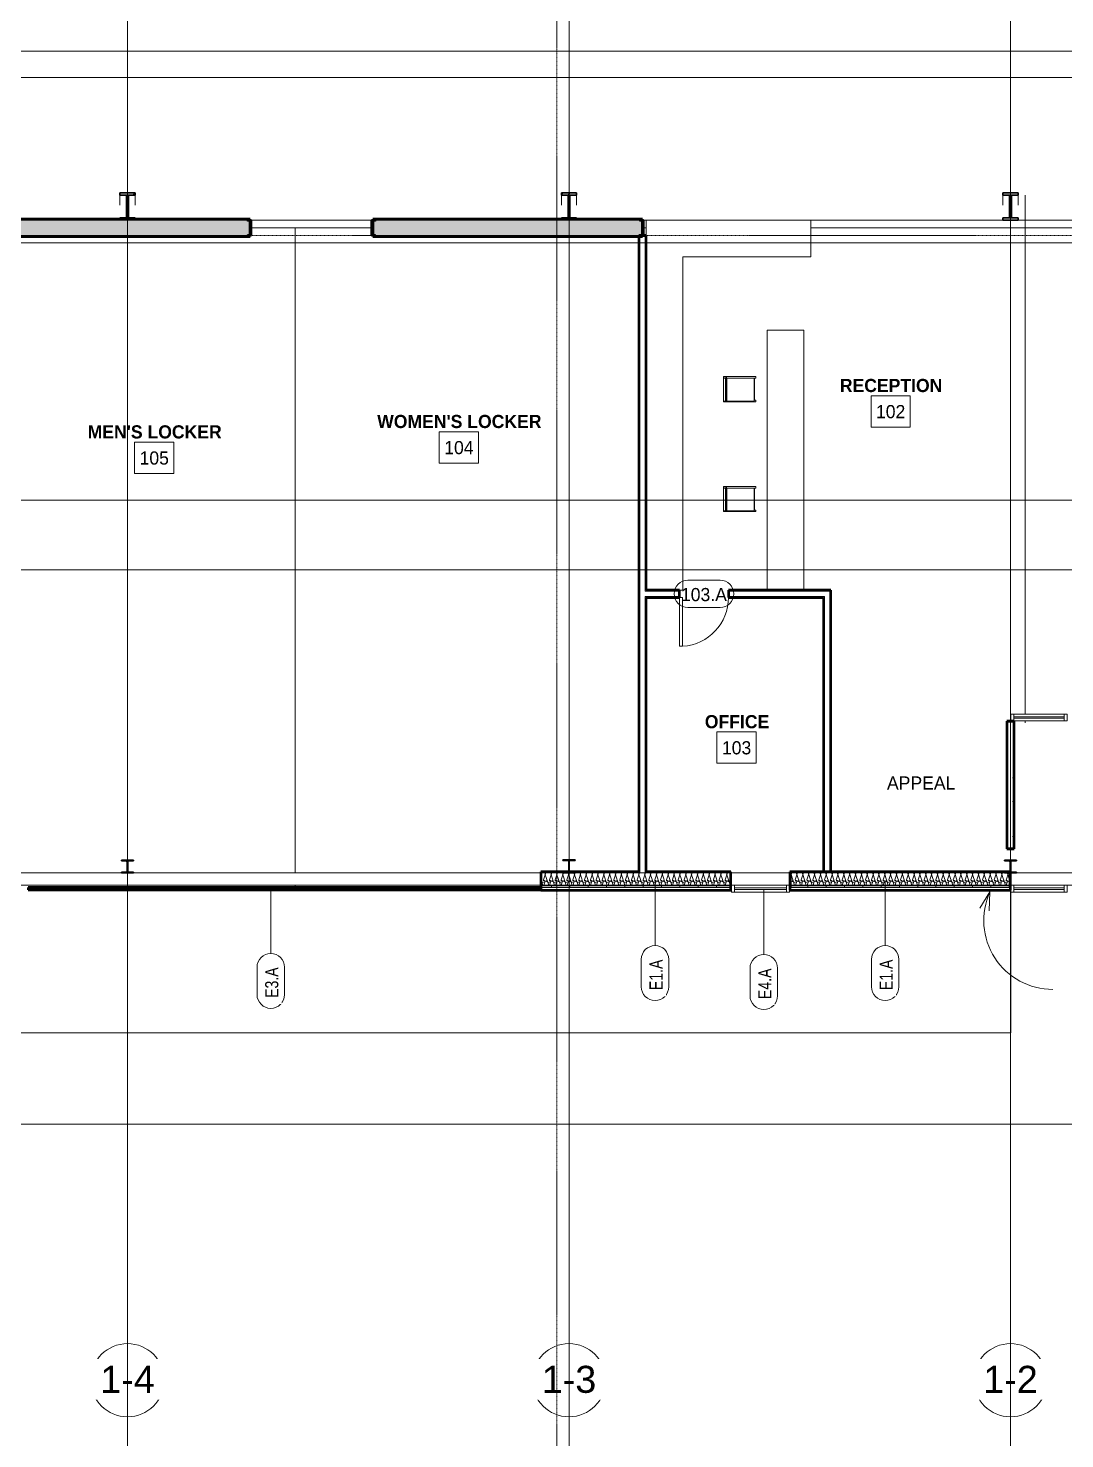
# Model space of a CAD drawing. Header units: inches. Extents: x 15537 to 31673, y -30778 to -16067.
# Drawn here: x 25337 to 26016, y -23158 to -22234 of the extents above; entities that cross this region are included whole.
import ezdxf

# ---------------------------------------------------------------- set-up
doc = ezdxf.new("R2010")
doc.units = ezdxf.units.IN
doc.header["$MEASUREMENT"] = 0
doc.linetypes.add('Grid Line 1_2_', pattern=[0.875, 0.5, -0.125, 0.125, -0.125])
for name, color, linetype, lineweight in [('A-AREA', 32, 'Continuous', 9), ('A-AREA-IDEN', 2, 'Continuous', 9), ('A-DOOR', 31, 'Continuous', 13), ('A-DOOR-IDEN', 31, 'Continuous', 9), ('A-FLOR', 192, 'Continuous', 13), ('A-GLAZ-CURT', 52, 'Continuous', 9), ('A-GLAZ-CWMG', 51, 'Continuous', 9), ('A-WALL', 113, 'Continuous', 13), ('A-WALL-IDEN', 211, 'Continuous', 9), ('A-WALL-PATT', 111, 'Continuous', 50), ('Conc', 7, 'Continuous', 9), ('G-ANNO-SYMB', 111, 'Continuous', 9), ('G-ANNO-TEXT', 231, 'Continuous', 9), ('I-FURN', 30, 'Continuous', 9), ('I-WALL', 2, 'Continuous', 13), ('Q-CASE', 31, 'Continuous', 9), ('S-BEAM', 12, 'Continuous', 9), ('S-COLS', 52, 'Continuous', 9), ('S-GRID', 1, 'Continuous', 9), ('S-GRID-IDEN', 1, 'Continuous', 9)]:
    doc.layers.add(name, color=color, linetype=linetype, lineweight=lineweight)
doc.styles.add('Arial', font='arial.ttf', dxfattribs={"height": 17.703593})
doc.styles.add('Century Gothic', font='GOTHIC.TTF', dxfattribs={"height": 8.622671})
doc.styles.add('Century Gothic_1', font='GOTHIC.TTF', dxfattribs={"width": 0.8, "height": 8.622671})
doc.styles.add('Century Gothic_B', font='GOTHICB.TTF', dxfattribs={"height": 8.616719})
pattern_1 = [(0, (0, 0), (30.72, 7.68), [1.267, -21.773, 1.267, -21.773, -122.88]), (0, (0, 0), (30.72, 7.68), [-46.08, 1.267, -44.813, 1.267, -21.773, -53.76]), (0, (0, 0), (30.72, 7.68), [-115.2, 1.267, -14.093, 1.267, -37.133]), (120, (11.52, 3.84), (-22.0110751, 22.7643004), [1.267, -21.773, 1.267, -21.773, -122.88]), (120, (11.52, 3.84), (-22.0110751, 22.7643004), [-46.08, 1.267, -44.813, 1.267, -21.773, -53.76]), (120, (11.52, 3.84), (-22.0110751, 22.7643004), [-115.2, 1.267, -14.093, 1.267, -37.133]), (240, (15.36, 19.2), (-8.7089249, -30.4443004), [1.267, -21.773, 1.267, -21.773, -122.88]), (240, (15.36, 19.2), (-8.7089249, -30.4443004), [-46.08, 1.267, -44.813, 1.267, -21.773, -53.76]), (240, (15.36, 19.2), (-8.7089249, -30.4443004), [-115.2, 1.267, -14.093, 1.267, -37.133])]
pattern_2 = [(161.57, (0.48, 0.48), (-3.839953776, -1.544e-05), [0, -27.322, 3.034, 0]), (18.43, (-0.48, 0.48), (-3.839953776, 1.544e-05), [0, -27.322, 3.034, 0]), (108.43, (0.48, 0.48), (1.919622, -9.60052459), [9.106, -21.25]), (71.57, (-0.48, 0.48), (1.919622, 9.60052459), [9.106, -21.25])]
pattern_3 = [(0, (0, 0), (0, 12), []), (90, (0, 0), (-12, 7e-16), [])]
pattern_4 = [(225, (25691.39, -22360.053), (9.503515, -9.503515), []), (225, (25691.39, -22374.453), (9.503515, -9.503515), [])]
pattern_5 = [(225, (25401.89, -22360.053), (9.503515, -9.503515), []), (225, (25401.89, -22374.453), (9.503515, -9.503515), [])]
pattern_6 = [(225, (25980.89, -22360.053), (9.503515, -9.503515), []), (225, (25980.89, -22374.453), (9.503515, -9.503515), [])]
pattern_7 = [(45, (0, 0), (-9.503515, 9.503515), []), (45, (0, 14.4), (-9.503515, 9.503515), [])]

# ---------------------------------------------------------------- blocks, each defined once
blk = doc.blocks.new('W-Wide Flange-Column - B2_E-V7-First Floor Plan - Enlarged')
at = {"layer": 'S-COLS'}
h = blk.add_hatch(dxfattribs=at)
h.set_pattern_fill('FP_8', color=256, style=0, pattern_type=2)
h.set_pattern_definition([(225, (25401.89, -22783.178), (9.503515, -9.503515), []), (225, (25401.89, -22797.578), (9.503515, -9.503515), [])])
h.paths.add_polyline_path([(-4, 4.13), (-4, 3.69), (-0.84, 3.69), (-0.35, 3.49), (-0.14, 3), (-0.14, -3), (-0.35, -3.49), (-0.84, -3.69), (-4, -3.69), (-4, -4.12), (4, -4.12), (4, -3.69), (0.84, -3.69), (0.35, -3.49), (0.14, -3), (0.14, 3), (0.35, 3.49), (0.84, 3.69), (4, 3.69), (4, 4.13)], flags=0)
at = {"layer": 'S-COLS', "lineweight": 30}
for p, q in [((4, 4.13), (-4, 4.13)), ((-4, 4.13), (-4, 3.69)), ((-4, 3.69), (-0.84, 3.69)), ((-0.14, 3), (-0.14, -3)), ((0.14, -3), (0.14, 3)), ((0.84, 3.69), (4, 3.69)), ((4, 3.69), (4, 4.13)), ((-0.84, -3.69), (-4, -3.69)), ((-4, -3.69), (-4, -4.12)), ((-4, -4.12), (4, -4.12)), ((4, -3.69), (0.84, -3.69)), ((4, -4.12), (4, -3.69))]:
    blk.add_line(p, q, dxfattribs=at)
for centre, start, end in [((-0.84, 3), 0, 90), ((0.84, 3), 90, 180), ((-0.84, -3), 270, 0), ((0.84, -3), 180, 270)]:
    blk.add_arc(centre, 0.691, start, end, dxfattribs=at)
blk = doc.blocks.new('W-Wide Flange-Column - B2_F-1401326-First Floor Plan - Enlarged')
at = {"layer": 'S-COLS'}
h = blk.add_hatch(dxfattribs=at)
h.set_pattern_fill('FP_9', color=256, style=0, pattern_type=2)
h.set_pattern_definition([(225, (25691.39, -22783.053), (9.503515, -9.503515), []), (225, (25691.39, -22797.453), (9.503515, -9.503515), [])])
h.paths.add_polyline_path([(4, 4.25), (-4, 4.25), (-4, 3.82), (-0.84, 3.82), (-0.35, 3.61), (-0.14, 3.12), (-0.14, -3.12), (-0.35, -3.61), (-0.84, -3.82), (-4, -3.82), (-4, -4.25), (4, -4.25), (4, -3.82), (0.84, -3.82), (0.35, -3.61), (0.14, -3.12), (0.14, 3.12), (0.35, 3.61), (0.84, 3.82), (4, 3.82)], flags=0)
at = {"layer": 'S-COLS', "lineweight": 30}
for p, q in [((4, 4.25), (-4, 4.25)), ((-4, 4.25), (-4, 3.82)), ((-4, 3.82), (-0.84, 3.82)), ((-0.14, 3.12), (-0.14, -3.12)), ((0.14, -3.12), (0.14, 3.12)), ((0.84, 3.82), (4, 3.82)), ((4, 3.82), (4, 4.25)), ((-0.84, -3.82), (-4, -3.82)), ((-4, -3.82), (-4, -4.25)), ((-4, -4.25), (4, -4.25)), ((4, -3.82), (0.84, -3.82)), ((4, -4.25), (4, -3.82))]:
    blk.add_line(p, q, dxfattribs=at)
for centre, start, end in [((-0.84, 3.12), 0, 90), ((0.84, 3.12), 90, 180), ((-0.84, -3.12), 270, 0), ((0.84, -3.12), 180, 270)]:
    blk.add_arc(centre, 0.691, start, end, dxfattribs=at)
blk = doc.blocks.new('W-Wide Flange-Column - B2_E-V8-First Floor Plan - Enlarged')
at = {"layer": 'S-COLS'}
h = blk.add_hatch(dxfattribs=at)
h.set_pattern_fill('FP_10', color=256, style=0, pattern_type=2)
h.set_pattern_definition([(225, (25980.89, -22783.178), (9.503515, -9.503515), []), (225, (25980.89, -22797.578), (9.503515, -9.503515), [])])
h.paths.add_polyline_path([(-4, 4.12), (-4, 3.69), (-0.84, 3.69), (-0.35, 3.49), (-0.14, 3), (-0.14, -3), (-0.35, -3.49), (-0.84, -3.69), (-4, -3.69), (-4, -4.13), (4, -4.13), (4, -3.69), (0.84, -3.69), (0.35, -3.49), (0.14, -3), (0.14, 3), (0.35, 3.49), (0.84, 3.69), (4, 3.69), (4, 4.12)], flags=0)
at = {"layer": 'S-COLS', "lineweight": 30}
for p, q in [((4, 4.12), (-4, 4.12)), ((-4, 4.12), (-4, 3.69)), ((-4, 3.69), (-0.84, 3.69)), ((-0.14, 3), (-0.14, -3)), ((0.14, -3), (0.14, 3)), ((0.84, 3.69), (4, 3.69)), ((4, 3.69), (4, 4.12)), ((-0.84, -3.69), (-4, -3.69)), ((-4, -3.69), (-4, -4.13)), ((-4, -4.13), (4, -4.13)), ((4, -3.69), (0.84, -3.69)), ((4, -4.13), (4, -3.69))]:
    blk.add_line(p, q, dxfattribs=at)
for centre, start, end in [((-0.84, 3), 0, 90), ((0.84, 3), 90, 180), ((-0.84, -3), 270, 0), ((0.84, -3), 180, 270)]:
    blk.add_arc(centre, 0.691, start, end, dxfattribs=at)
blk = doc.blocks.new('Casework 1 - Casework 1-456223-First Floor Plan - Enlarged')
at = {"layer": 'Q-CASE'}
for p, q in [((25850.02, -22359.55), (25742.02, -22359.55)), ((25742.02, -22359.55), (25742.02, -22369.55)), ((25850.02, -22383.55), (25850.02, -22359.55)), ((25766.02, -22602.04), (25766.02, -22383.55)), ((25766.02, -22383.55), (25850.02, -22383.55)), ((25845.39, -22431.55), (25821.39, -22431.55)), ((25821.39, -22431.55), (25821.39, -22602.04)), ((25845.39, -22602.04), (25845.39, -22431.55)), ((25763.89, -22602.04), (25766.02, -22602.04))]:
    blk.add_line(p, q, dxfattribs=at)
blk = doc.blocks.new('Bar_Stool_6722_1_ - Bar_Stool_6722_1_-477960-First Floor Plan - Enlarged')
at = {"layer": 'I-FURN'}
for p, q in [((0, 19.21), (0, 21.13)), ((1, 21.13), (0, 21.13)), ((0, 17.72), (0, 19.21)), ((1, 21.13), (1, 20.14)), ((1, 20.14), (15.5, 20.14)), ((1, 20.14), (1, 20.06)), ((16, 20), (1, 20)), ((1, 19.89), (1, 19.99)), ((1, 17.63), (1, 19.89)), ((15.5, 20.14), (15.5, 21.13)), ((16.5, 21.13), (15.5, 21.13)), ((15.5, 20.06), (15.5, 20.14)), ((15.5, 19.98), (15.5, 20.06)), ((16, 19.99), (16, 19.89)), ((16, 19.89), (16, 17.63)), ((16.5, 21.13), (16.5, 19.21)), ((16.5, 19.21), (16.5, 17.72)), ((0, 1.78), (0, 17.72)), ((1, 2.03), (1, 17.63)), ((16, 17.63), (16, 2.03)), ((16.5, 17.72), (16.5, 1.78)), ((1, 1.78), (0, 1.78)), ((0, 1.78), (0, 0.98)), ((1, 0.98), (0, 0.98)), ((0, 0.98), (0, 0)), ((0, 0), (1, 0)), ((1, 1.91), (1, 2.03)), ((16, 2.03), (1, 2.03)), ((1, 1.24), (1, 1.91)), ((16, 1.91), (1, 1.91)), ((1, 0), (1, 1.24)), ((1, 1.24), (16, 1.24)), ((16, 2.03), (16, 1.91)), ((16, 1.91), (16, 1.24)), ((16.5, 1.78), (16, 1.78)), ((16, 1.24), (16, 0)), ((16.5, 0.98), (16, 0.98)), ((16, 0), (16.5, 0)), ((16.5, 0.98), (16.5, 1.78)), ((16.5, 0), (16.5, 0.98)), ((1, 0), (16, 0))]:
    blk.add_line(p, q, dxfattribs=at)
blk = doc.blocks.new('Single-Flush - 32_ x 84_-489871-First Floor Plan - Enlarged')
at = {"layer": 'A-DOOR', "lineweight": 20}
for p, q in [((14, 2.37), (14, 34.38)), ((16, 34.38), (14, 34.38)), ((16, 2.37), (16, 34.38)), ((16, 2.37), (14, 2.37))]:
    blk.add_line(p, q, dxfattribs=at)
at = {"layer": 'A-DOOR', "lineweight": 9}
blk.add_arc((16, 2.37), 32.07, 93.57587, 180, dxfattribs=at)
blk = doc.blocks.new('System Panel - Exterior Glazing-1142345-First Floor Plan - Enlarged')
at = {"layer": 'A-GLAZ-CURT', "lineweight": 13}
for p, q in [((16.53125, 1.25), (-16.53125, 1.25)), ((-16.53125, 1.25), (-16.53125, 0.25)), ((-16.53125, 0.25), (16.53125, 0.25)), ((16.53125, 0.25), (16.53125, 1.25))]:
    blk.add_line(p, q, dxfattribs=at)
at = {"layer": 'A-GLAZ-CURT'}
for p, q in [((-16.53125, 0.25), (-16.53125, 1.25)), ((16.53125, 1.25), (-16.53125, 1.25)), ((-16.53125, 0.25), (16.53125, 0.25)), ((16.53125, 1.25), (16.53125, 0.25))]:
    blk.add_line(p, q, dxfattribs=at)
blk = doc.blocks.new('Rectangular Mullion - Exterior 2_ x 4_5_-1305154-First Floor Plan - Enlarged')
at = {"layer": 'A-GLAZ-CWMG'}
for p, q in [((26016.08, -22795.43), (25983.02, -22795.43)), ((26016.08, -22799.93), (25983.02, -22799.93))]:
    blk.add_line(p, q, dxfattribs=at)
blk = doc.blocks.new('Rectangular Mullion - Exterior 2_ x 4_5_-1142353-First Floor Plan - Enlarged')
at = {"layer": 'A-GLAZ-CWMG', "lineweight": 20}
for p, q in [((0, 1.5), (-2, 1.5)), ((-2, 1.5), (-2, -3)), ((0, -3), (0, 1.5)), ((-2, -3), (0, -3))]:
    blk.add_line(p, q, dxfattribs=at)
blk = doc.blocks.new('Rectangular Mullion - Exterior 2_ x 4_5_-1142343-First Floor Plan - Enlarged')
at = {"layer": 'A-GLAZ-CWMG', "lineweight": 20}
for p, q in [((-1, 1.5), (1, 1.5)), ((-1, -3), (-1, 1.5)), ((1, 1.5), (1, -3)), ((1, -3), (-1, -3))]:
    blk.add_line(p, q, dxfattribs=at)
blk = doc.blocks.new('Rectangular Mullion - Exterior 2_ x 4_5_-1142586-First Floor Plan - Enlarged')
at = {"layer": 'A-GLAZ-CWMG', "lineweight": 20}
for p, q in [((-2, 1.5), (0, 1.5)), ((-2, -3), (-2, 1.5)), ((0, 1.5), (0, -3)), ((0, -3), (-2, -3))]:
    blk.add_line(p, q, dxfattribs=at)
blk = doc.blocks.new('Rectangular Mullion - Exterior 2_ x 4_5_-827470-First Floor Plan - Enlarged')
at = {"layer": 'A-GLAZ-CWMG', "lineweight": 20}
for p, q in [((-1, 1.5), (1, 1.5)), ((-1, -3), (-1, 1.5)), ((1, 1.5), (1, -3)), ((1, -3), (-1, -3))]:
    blk.add_line(p, q, dxfattribs=at)
blk = doc.blocks.new('Rectangular Mullion - Exterior 2_ x 4_5_-1142359-First Floor Plan - Enlarged')
at = {"layer": 'A-GLAZ-CWMG', "lineweight": 20}
for p, q in [((-2, 1.5), (0, 1.5)), ((-2, -3), (-2, 1.5)), ((0, 1.5), (0, -3)), ((0, -3), (-2, -3))]:
    blk.add_line(p, q, dxfattribs=at)
blk = doc.blocks.new('columns and girder2 - one-1334686-First Floor Plan - Enlarged')
at = {"layer": 'S-BEAM'}
h = blk.add_hatch(dxfattribs=at)
h.set_pattern_fill('FP_26', color=256, style=0, pattern_type=2)
h.set_pattern_definition(pattern_4)
h.paths.add_polyline_path([(0, -1.25), (-5, -1.25), (-5, -2), (5, -2), (5, -1.25)], flags=0)
h.paths.add_polyline_path([(5, -17.03), (-5, -17.03), (-5, -18.55), (5, -18.55)], flags=0)
h.paths.add_polyline_path([(5, -1204.89), (-5, -1204.89), (-5, -1206.4), (5, -1206.4)], flags=0)
h.paths.add_polyline_path([(5, -1224.25), (-5, -1224.25), (-5, -1225), (5, -1225)], flags=0)
h = blk.add_hatch(dxfattribs=at)
h.set_pattern_fill('FP_26', color=256, style=0, pattern_type=2)
h.set_pattern_definition(pattern_4)
h.paths.add_polyline_path([(0.62, -2), (-0.63, -2), (-0.63, -17.03), (0.62, -17.03)], flags=0)
h.paths.add_polyline_path([(0.62, -1206.4), (-0.63, -1206.4), (-0.63, -1224.25), (0.62, -1224.25)], flags=0)
at = {"layer": 'S-BEAM', "lineweight": 30}
for p, q in [((-5, -1.25), (-5, -2)), ((-5, -2), (5, -2)), ((0.62, -2), (-0.63, -2)), ((-0.63, -2), (-0.63, -17.03)), ((0.62, -17.03), (0.62, -2)), ((5, -2), (5, -1.25)), ((5, -17.03), (-5, -17.03)), ((-5, -17.03), (-5, -18.55)), ((-0.63, -17.03), (0.62, -17.03)), ((5, -18.55), (5, -17.03)), ((-5, -18.55), (5, -18.55)), ((5, -1204.89), (-5, -1204.89)), ((-5, -1204.89), (-5, -1206.4)), ((-5, -1206.4), (5, -1206.4)), ((0.62, -1206.4), (-0.63, -1206.4)), ((-0.63, -1206.4), (-0.63, -1224.25)), ((0.62, -1224.25), (0.62, -1206.4)), ((5, -1206.4), (5, -1204.89)), ((5, -1224.25), (-5, -1224.25)), ((-5, -1224.25), (-5, -1225)), ((-0.63, -1224.25), (0.62, -1224.25)), ((5, -1225), (5, -1224.25))]:
    blk.add_line(p, q, dxfattribs=at)
at = {"layer": 'S-BEAM'}
for p, q in [((-5, -17.03), (-5, -10.42)), ((5, -10.42), (5, -17.03)), ((-5, -1212.13), (-5, -1206.4)), ((5, -1206.4), (5, -1212.13))]:
    blk.add_line(p, q, dxfattribs=at)
blk = doc.blocks.new('columns and girder2 - one-V23-First Floor Plan - Enlarged')
at = {"layer": 'S-BEAM'}
h = blk.add_hatch(dxfattribs=at)
h.set_pattern_fill('FP_27', color=256, style=0, pattern_type=2)
h.set_pattern_definition(pattern_5)
h.paths.add_polyline_path([(0, -1.25), (-5, -1.25), (-5, -2), (5, -2), (5, -1.25)], flags=0)
h.paths.add_polyline_path([(5, -17.03), (-5, -17.03), (-5, -18.55), (5, -18.55)], flags=0)
h.paths.add_polyline_path([(5, -1204.89), (-5, -1204.89), (-5, -1206.4), (5, -1206.4)], flags=0)
h.paths.add_polyline_path([(-5, -1224.25), (-5, -1225), (5, -1225), (5, -1224.25)], flags=0)
h = blk.add_hatch(dxfattribs=at)
h.set_pattern_fill('FP_27', color=256, style=0, pattern_type=2)
h.set_pattern_definition(pattern_5)
h.paths.add_polyline_path([(-0.63, -2), (-0.63, -17.03), (0.62, -17.03), (0.62, -2)], flags=0)
h.paths.add_polyline_path([(0.62, -1206.4), (-0.63, -1206.4), (-0.63, -1224.25), (0.62, -1224.25)], flags=0)
at = {"layer": 'S-BEAM', "lineweight": 30}
for p, q in [((-5, -1.25), (-5, -2)), ((-5, -2), (5, -2)), ((0.62, -2), (-0.63, -2)), ((-0.63, -2), (-0.63, -17.03)), ((0.62, -17.03), (0.62, -2)), ((5, -2), (5, -1.25)), ((5, -17.03), (-5, -17.03)), ((-5, -17.03), (-5, -18.55)), ((-0.63, -17.03), (0.62, -17.03)), ((5, -18.55), (5, -17.03)), ((-5, -18.55), (5, -18.55)), ((5, -1204.89), (-5, -1204.89)), ((-5, -1204.89), (-5, -1206.4)), ((-5, -1206.4), (5, -1206.4)), ((0.62, -1206.4), (-0.63, -1206.4)), ((-0.63, -1206.4), (-0.63, -1224.25)), ((0.62, -1224.25), (0.62, -1206.4)), ((5, -1206.4), (5, -1204.89)), ((5, -1224.25), (-5, -1224.25)), ((-5, -1224.25), (-5, -1225)), ((-0.63, -1224.25), (0.62, -1224.25)), ((5, -1225), (5, -1224.25))]:
    blk.add_line(p, q, dxfattribs=at)
at = {"layer": 'S-BEAM'}
for p, q in [((-5, -17.03), (-5, -10.42)), ((5, -10.42), (5, -17.03)), ((-5, -1212.13), (-5, -1206.4)), ((5, -1206.4), (5, -1212.13))]:
    blk.add_line(p, q, dxfattribs=at)
blk = doc.blocks.new('columns and girder2 - one-V32-First Floor Plan - Enlarged')
at = {"layer": 'S-BEAM'}
h = blk.add_hatch(dxfattribs=at)
h.set_pattern_fill('FP_36', color=256, style=0, pattern_type=2)
h.set_pattern_definition(pattern_6)
h.paths.add_polyline_path([(5, -0.5), (-5, -0.5), (-5, -2), (5, -2)], flags=0)
h.paths.add_polyline_path([(-5, -17.03), (-5, -18.55), (5, -18.55), (5, -17.03)], flags=0)
h.paths.add_polyline_path([(-5, -1204.89), (-5, -1206.4), (5, -1206.4), (5, -1204.89)], flags=0)
h.paths.add_polyline_path([(-5, -1224.25), (-5, -1225), (5, -1225), (5, -1224.25), (-0.13, -1224.25)], flags=0)
h = blk.add_hatch(dxfattribs=at)
h.set_pattern_fill('FP_36', color=256, style=0, pattern_type=2)
h.set_pattern_definition(pattern_6)
h.paths.add_polyline_path([(0.62, -2), (-0.63, -2), (-0.63, -17.03), (0.62, -17.03)], flags=0)
h.paths.add_polyline_path([(0.62, -1206.4), (-0.63, -1206.4), (-0.63, -1224.25), (0.62, -1224.25)], flags=0)
at = {"layer": 'S-BEAM', "lineweight": 30}
for p, q in [((5, -0.5), (-5, -0.5)), ((-5, -0.5), (-5, -2)), ((-5, -2), (5, -2)), ((0.62, -2), (-0.63, -2)), ((-0.63, -2), (-0.63, -17.03)), ((0.62, -17.03), (0.62, -2)), ((5, -2), (5, -0.5)), ((5, -17.03), (-5, -17.03)), ((-5, -17.03), (-5, -18.55)), ((-0.63, -17.03), (0.62, -17.03)), ((5, -18.55), (5, -17.03)), ((-5, -18.55), (5, -18.55)), ((5, -1204.89), (-5, -1204.89)), ((-5, -1204.89), (-5, -1206.4)), ((-5, -1206.4), (5, -1206.4)), ((0.62, -1206.4), (-0.63, -1206.4)), ((-0.63, -1206.4), (-0.63, -1224.25)), ((0.62, -1224.25), (0.62, -1206.4)), ((5, -1206.4), (5, -1204.89)), ((5, -1224.25), (-5, -1224.25)), ((-5, -1224.25), (-5, -1225)), ((-0.63, -1224.25), (0.62, -1224.25)), ((5, -1225), (5, -1224.25))]:
    blk.add_line(p, q, dxfattribs=at)
at = {"layer": 'S-BEAM'}
for p, q in [((-5, -17.03), (-5, -10.42)), ((5, -10.42), (5, -17.03)), ((-5, -1212.13), (-5, -1206.4)), ((5, -1206.4), (5, -1212.13))]:
    blk.add_line(p, q, dxfattribs=at)
blk = doc.blocks.new('Girt_C - 8_D-1278687-First Floor Plan - Enlarged')
at = {"layer": 'S-BEAM'}
for p, q in [((25397.89, -22787.3), (25336.74, -22787.3)), ((25672.89, -22787.3), (25405.89, -22787.3)), ((25836.27, -22787.3), (25797.58, -22787.3)), ((25336.74, -22795.3), (25672.89, -22795.3)), ((25797.58, -22795.3), (25836.27, -22795.3))]:
    blk.add_line(p, q, dxfattribs=at)
blk = doc.blocks.new('Rectangular Mullion - Exterior 2_ x 4_5_-1305234-First Floor Plan - Enlarged')
at = {"layer": 'A-GLAZ-CWMG'}
for p, q in [((26090.45, -22683.18), (26123.52, -22683.18)), ((26090.45, -22687.68), (26123.52, -22687.68))]:
    blk.add_line(p, q, dxfattribs=at)
blk = doc.blocks.new('System Panel - Exterior Glazing-827454-First Floor Plan - Enlarged')
at = {"layer": 'A-GLAZ-CURT', "lineweight": 13}
for p, q in [((17.09375, 1.25), (-17.09375, 1.25)), ((-17.09375, 1.25), (-17.09375, 0.25)), ((-17.09375, 0.25), (17.09375, 0.25)), ((17.09375, 0.25), (17.09375, 1.25))]:
    blk.add_line(p, q, dxfattribs=at)
at = {"layer": 'A-GLAZ-CURT'}
for p, q in [((-17.09375, 0.25), (-17.09375, 1.25)), ((17.09375, 1.25), (-17.09375, 1.25)), ((-17.09375, 0.25), (17.09375, 0.25)), ((17.09375, 1.25), (17.09375, 0.25))]:
    blk.add_line(p, q, dxfattribs=at)
blk = doc.blocks.new('Rectangular Mullion - Exterior 2_ x 4_5_-1060760-First Floor Plan - Enlarged')
at = {"layer": 'A-GLAZ-CWMG'}
for p, q in [((25834.02, -22795.43), (25799.83, -22795.43)), ((25834.02, -22799.93), (25799.83, -22799.93))]:
    blk.add_line(p, q, dxfattribs=at)
blk = doc.blocks.new('Grid - Grid Head - Circle-14747-First Floor Plan - Enlarged')
at = {"layer": 'S-GRID-IDEN'}
blk.add_circle((0, 0), 0.25, dxfattribs=at)
blk = doc.blocks.new('Door Tag - Door Tag-4658-First Floor Plan - Enlarged')
at = {"layer": 'A-DOOR-IDEN', "color": 153}
for p, q in [((-0.109375, 0.09375), (0.109375, 0.09375)), ((-0.109375, -0.09375), (0.109375, -0.09375))]:
    blk.add_line(p, q, dxfattribs=at)
for centre, start, end in [((-0.109375, 0), 90, 270), ((0.109375, 0), 270, 90)]:
    blk.add_arc(centre, 0.09375, start, end, dxfattribs=at)
blk = doc.blocks.new('Wall Tag - 1_4_-1369832-First Floor Plan - Enlarged')
at = {"layer": 'A-WALL-IDEN', "color": 153}
for p, q in [((-0.0822, 0.0968), (0.1053, 0.0968)), ((0.1053, 0.0968), (-0.0822, 0.0968)), ((-0.0822, -0.0907), (0.1053, -0.0907)), ((-0.0822, -0.0907), (0.1053, -0.0907))]:
    blk.add_line(p, q, dxfattribs=at)
for centre, start, end in [((-0.0822, 0.0031), 90, 270), ((-0.0822, 0.0031), 90, 270), ((0.1053, 0.0031), 270, 90), ((0.1053, 0.0031), 270, 90)]:
    blk.add_arc(centre, 0.0937, start, end, dxfattribs=at)

msp = doc.modelspace()

# ---------------------------------------------------------------- hatches: boundary and pattern name
at = {"layer": 'A-WALL-PATT', "lineweight": 9}
h = msp.add_hatch(dxfattribs=at)
h.set_pattern_fill('FP_14', color=256, style=0, pattern_type=2)
h.set_pattern_definition(pattern_2)
h.paths.add_polyline_path([(25739.51523, -22369.55281), (25739.51523, -22359.55281), (25562.76523, -22359.55281), (25562.76523, -22369.55281), (25610.65004, -22369.55281)], flags=0)
h.paths.add_polyline_path([(25482.26523, -22369.55281), (25482.26523, -22359.55281), (25160.76523, -22359.55281), (25160.76523, -22369.55281), (25307.76523, -22369.55281)], flags=0)
h.paths.add_polyline_path([(25118.76523, -22369.55281), (25118.76523, -22359.55281), (24919.51523, -22359.55281), (24919.51523, -22369.55281), (24927.20856, -22369.55281)], flags=0)
h.paths.add_polyline_path([(24842.89023, -22369.55281), (24842.89023, -22359.55281), (24630.01523, -22359.55281), (24630.01523, -22369.55281), (24756.34706, -22369.55281)], flags=0)
h.paths.add_polyline_path([(22799.39023, -22369.55281), (22799.39023, -22359.55281), (22781.38923, -22359.55281), (22781.38923, -22369.55281)], flags=0)
h = msp.add_hatch(dxfattribs=at)
h.set_pattern_fill('FP_13', color=256, style=0, pattern_type=2)
h.set_pattern_definition(pattern_1)
h.paths.add_polyline_path([(25737.89023, -22787.30281), (25737.89023, -22369.55281), (25737.26523, -22369.55281), (25737.26523, -22787.30281)], flags=0)
h = msp.add_hatch(dxfattribs=at)
h.set_pattern_fill('FP_13', color=256, style=0, pattern_type=2)
h.set_pattern_definition(pattern_1)
h.paths.add_polyline_path([(25741.39023, -22787.30281), (25742.01523, -22787.30281), (25742.01523, -22606.16219), (25741.39023, -22606.16219), (25741.39023, -22786.55281)], flags=0)
h.paths.add_polyline_path([(25742.01523, -22602.66219), (25742.01523, -22369.55281), (25737.89023, -22369.55281), (25737.89023, -22370.17781), (25741.39023, -22370.17781), (25741.39023, -22602.66219)], flags=0)
h = msp.add_hatch(dxfattribs=at)
h.set_pattern_fill('FP_13', color=256, style=0, pattern_type=2)
h.set_pattern_definition(pattern_1)
h.paths.add_polyline_path([(25796.51523, -22604.41219), (25796.51523, -22602.66219), (25863.01523, -22602.66219), (25863.01523, -22602.03719), (25795.89023, -22602.03719), (25795.89023, -22604.41219)], flags=0)
h.paths.add_polyline_path([(25763.89023, -22604.41219), (25763.89023, -22602.03719), (25742.01523, -22602.03719), (25742.01523, -22602.66219), (25763.26523, -22602.66219), (25763.26523, -22604.41219)], flags=0)
h = msp.add_hatch(dxfattribs=at)
h.set_pattern_fill('FP_13', color=256, style=0, pattern_type=2)
h.set_pattern_definition(pattern_1)
h.paths.add_polyline_path([(25862.39023, -22786.67781), (25863.01523, -22786.67781), (25863.01523, -22602.66219), (25862.39023, -22602.66219), (25862.39023, -22786.05281)], flags=0)
h = msp.add_hatch(dxfattribs=at)
h.set_pattern_fill('FP_13', color=256, style=0, pattern_type=2)
h.set_pattern_definition(pattern_1)
h.paths.add_polyline_path([(25858.89023, -22606.78719), (25858.89023, -22606.16219), (25796.51523, -22606.16219), (25796.51523, -22604.41219), (25795.89023, -22604.41219), (25795.89023, -22606.78719), (25858.26523, -22606.78719)], flags=0)
h.paths.add_polyline_path([(25763.89023, -22606.78719), (25763.89023, -22604.41219), (25763.26523, -22604.41219), (25763.26523, -22606.16219), (25742.01523, -22606.16219), (25742.01523, -22606.78719)], flags=0)
h = msp.add_hatch(dxfattribs=at)
h.set_pattern_fill('FP_13', color=256, style=0, pattern_type=2)
h.set_pattern_definition(pattern_1)
h.paths.add_polyline_path([(25858.89023, -22786.67781), (25862.39023, -22786.67781), (25862.39023, -22786.05281), (25858.89023, -22786.05281), (25858.89023, -22606.78719), (25858.26523, -22606.78719), (25858.26523, -22786.67781)], flags=0)
h = msp.add_hatch(dxfattribs=at)
h.set_pattern_fill('FP_13', color=256, style=0, pattern_type=2)
h.set_pattern_definition(pattern_1)
h.paths.add_polyline_path([(25982.64023, -22771.55281), (25983.26523, -22771.55281), (25983.26523, -22687.92781), (25982.64023, -22687.92781), (25982.64023, -22770.92781)], flags=0)
h = msp.add_hatch(dxfattribs=at)
h.set_pattern_fill('FP_14', color=256, style=0, pattern_type=2)
h.set_pattern_definition(pattern_2)
h.paths.add_polyline_path([(25753.7686, -22795.30281), (25796.82773, -22795.30281), (25796.82773, -22787.30281), (25673.64023, -22787.30281), (25673.64023, -22795.30281), (25695.39023, -22795.30281)], flags=0)
h = msp.add_hatch(dxfattribs=at)
h.set_pattern_fill('FP_14', color=256, style=0, pattern_type=2)
h.set_pattern_definition(pattern_2)
h.paths.add_polyline_path([(25976.89023, -22795.30281), (25980.01523, -22795.30281), (25980.01523, -22787.30281), (25837.01523, -22787.30281), (25837.01523, -22795.30281), (25952.37078, -22795.30281)], flags=0)
at = {"layer": 'A-WALL-PATT', "lineweight": 9, "transparency": 33554649}
msp.add_hatch(color=256, dxfattribs=at).paths.add_polyline_path([(25336.80706, -22798.48034), (25672.82773, -22798.48034), (25672.82773, -22796.90554), (25336.80706, -22796.90554)], flags=0)
at = {"layer": 'A-WALL-PATT', "lineweight": 9}
h = msp.add_hatch(dxfattribs=at)
h.set_pattern_fill('FP_16', color=256, style=0, pattern_type=2)
h.set_pattern_definition(pattern_3)
h.paths.add_polyline_path([(25796.82773, -22796.80281), (25796.82773, -22795.80281), (25673.64023, -22795.80281), (25673.64023, -22796.80281)], flags=0)
h = msp.add_hatch(dxfattribs=at)
h.set_pattern_fill('FP_16', color=256, style=0, pattern_type=2)
h.set_pattern_definition(pattern_3)
h.paths.add_polyline_path([(25980.01523, -22796.80281), (25980.01523, -22795.80281), (25837.01523, -22795.80281), (25837.01523, -22796.80281), (25952.37078, -22796.80281)], flags=0)
at = {"layer": 'S-COLS'}
h = msp.add_hatch(dxfattribs=at)
h.set_pattern_fill('FP_11', color=256, style=0, pattern_type=2)
h.set_pattern_definition(pattern_7)
h.paths.add_polyline_path([(25483.26523, -22369.55281), (25483.26523, -22359.55281), (25480.37523, -22359.55281), (25480.50293, -22359.86111), (25480.81123, -22359.98881), (25482.73923, -22360.29418), (25482.73923, -22368.81145), (25480.81123, -22369.11681), (25480.50293, -22369.24451), (25480.37523, -22369.55281)], flags=0)
h = msp.add_hatch(dxfattribs=at)
h.set_pattern_fill('FP_11', color=256, style=0, pattern_type=2)
h.set_pattern_definition(pattern_7)
h.paths.add_polyline_path([(25564.65523, -22369.55281), (25564.52752, -22369.24451), (25564.21923, -22369.11681), (25562.29123, -22368.81145), (25562.29123, -22360.29418), (25564.21923, -22359.98881), (25564.52752, -22359.86111), (25564.65523, -22359.55281), (25561.76523, -22359.55281), (25561.76523, -22369.55281)], flags=0)
h = msp.add_hatch(dxfattribs=at)
h.set_pattern_fill('FP_11', color=256, style=0, pattern_type=2)
h.set_pattern_definition(pattern_7)
h.paths.add_polyline_path([(25740.51523, -22369.55281), (25740.51523, -22359.55281), (25737.62523, -22359.55281), (25737.75293, -22359.86111), (25738.06123, -22359.98881), (25739.98923, -22360.29418), (25739.98923, -22368.81145), (25738.06123, -22369.11681), (25737.75293, -22369.24451), (25737.62523, -22369.55281)], flags=0)

# ---------------------------------------------------------------- linework, layer by layer
at = {"layer": 'A-AREA'}
for p, q in [((25990.39023, -22343.05281), (25990.39023, -22683.17781)), ((25482.73923, -22364.49031), (25482.26523, -22364.49031)), ((25561.76523, -22364.49031), (25483.26523, -22364.49031)), ((25511.89023, -22413.27156), (25511.89023, -22364.55281)), ((25511.89023, -22364.55281), (25511.89023, -22787.30956)), ((25562.76523, -22364.49031), (25562.29123, -22364.49031)), ((25739.51523, -22364.49031), (25739.98923, -22364.49031)), ((25740.51523, -22364.49031), (25742.01523, -22364.49031)), ((25850.01523, -22364.49031), (26267.58826, -22364.49031)), ((25990.39023, -22687.67781), (25990.39023, -22689.05281)), ((25980.89023, -22779.05281), (25980.89023, -22771.55281)), ((25511.89023, -22795.30281), (25511.89023, -22796.90554)), ((25511.89023, -22796.90554), (25511.89023, -22797.69294))]:
    msp.add_line(p, q, dxfattribs=at)
at = {"layer": 'A-AREA-IDEN', "flags": 128}
for points in [[(25889.42455, -22474.5801), (25889.42455, -22495.15153), (25915.13455, -22495.15153), (25915.13455, -22474.5801)], [(25606.33756, -22498.17022), (25606.33756, -22518.74165), (25632.04756, -22518.74165), (25632.04756, -22498.17022)], [(25406.56453, -22504.98501), (25406.56453, -22525.55644), (25432.27453, -22525.55644), (25432.27453, -22504.98501)], [(25788.41667, -22694.90527), (25788.41667, -22715.47669), (25814.12667, -22715.47669), (25814.12667, -22694.90527)]]:
    msp.add_lwpolyline(points, close=True, dxfattribs=at)
at = {"layer": 'A-FLOR'}
msp.add_line((24603.39023, -22266.05281), (26271.39023, -22266.05281), dxfattribs=at)
at = {"layer": 'A-WALL'}
for p, q in [((25160.76523, -22359.55281), (25482.26523, -22359.55281)), ((25562.76523, -22359.55281), (25739.51523, -22359.55281)), ((25160.76523, -22369.55281), (25482.26523, -22369.55281)), ((25562.76523, -22369.55281), (25739.51523, -22369.55281)), ((25741.39023, -22370.17781), (25737.89023, -22370.17781)), ((25737.89023, -22370.17781), (25737.89023, -22787.30281)), ((25741.39023, -22370.17781), (25741.39023, -22602.66219)), ((25763.26523, -22602.66219), (25741.39023, -22602.66219)), ((25763.26523, -22606.16219), (25763.26523, -22602.66219)), ((25796.51523, -22602.66219), (25796.51523, -22606.16219)), ((25862.39023, -22602.66219), (25796.51523, -22602.66219)), ((25862.39023, -22602.66219), (25862.39023, -22786.05281)), ((25741.39023, -22606.16219), (25763.26523, -22606.16219)), ((25741.39023, -22606.16219), (25741.39023, -22787.30281)), ((25796.51523, -22606.16219), (25858.89023, -22606.16219)), ((25858.89023, -22606.16219), (25858.89023, -22786.05281)), ((25979.14023, -22770.92781), (25979.14023, -22688.55281)), ((25982.64023, -22688.55281), (25979.14023, -22688.55281)), ((25982.64023, -22770.92781), (25982.64023, -22688.55281)), ((25979.14023, -22770.92781), (25982.64023, -22770.92781)), ((25673.64023, -22787.30281), (25673.64023, -22796.80281)), ((25687.39023, -22787.30281), (25673.64023, -22787.30281)), ((25796.82773, -22787.30281), (25695.39023, -22787.30281)), ((25737.26523, -22786.55281), (25737.26523, -22787.30281)), ((25742.01523, -22786.55281), (25742.01523, -22787.30281)), ((25796.82773, -22796.80281), (25796.82773, -22787.30281)), ((25837.01523, -22787.30281), (25837.01523, -22796.80281)), ((25976.89023, -22787.30281), (25837.01523, -22787.30281)), ((25862.39023, -22786.05281), (25858.89023, -22786.05281)), ((25980.01523, -22796.80281), (25980.01523, -22787.30281)), ((25797.57773, -22796.80281), (25672.89023, -22796.80281)), ((25796.82773, -22795.30281), (25673.64023, -22795.30281)), ((25796.82773, -22795.80281), (25673.64023, -22795.80281)), ((25980.76523, -22796.80281), (25836.26523, -22796.80281)), ((25980.01523, -22795.30281), (25837.01523, -22795.30281)), ((25980.01523, -22795.80281), (25837.01523, -22795.80281)), ((25797.57773, -22798.30281), (25672.89023, -22798.30281)), ((25980.76523, -22798.30281), (25836.26523, -22798.30281))]:
    msp.add_line(p, q, dxfattribs=at)
at = {"layer": 'A-WALL', "lineweight": 50}
for p, q in [((25691.09036, -22786.55281), (25672.89023, -22786.55281)), ((25672.89023, -22786.55281), (25672.89023, -22798.61531)), ((25737.26523, -22786.55281), (25691.69009, -22786.55281)), ((25797.57773, -22786.55281), (25742.01523, -22786.55281)), ((25797.57773, -22798.61531), (25797.57773, -22786.55281)), ((25980.59036, -22786.55281), (25836.26523, -22786.55281)), ((25836.26523, -22786.55281), (25836.26523, -22798.61531)), ((25980.76523, -22798.61531), (25980.76523, -22787.30281)), ((25672.82773, -22796.90554), (25336.80706, -22796.90554)), ((25336.80706, -22796.90554), (25336.80706, -22798.48034)), ((25672.82773, -22798.48034), (25672.82773, -22796.90554)), ((25336.80706, -22798.48034), (25672.82773, -22798.48034)), ((25672.89023, -22798.61531), (25797.57773, -22798.61531)), ((25836.26523, -22798.61531), (25980.76523, -22798.61531))]:
    msp.add_line(p, q, dxfattribs=at)
at = {"layer": 'A-WALL-IDEN', "color": 153}
for p, q in [((25747.78823, -22792.58406), (25747.78823, -22834.97938)), ((25898.69969, -22792.58406), (25898.69969, -22834.97938)), ((25495.80763, -22797.69294), (25495.80763, -22840.08826)), ((25819.09044, -22798.42781), (25819.09044, -22840.82313))]:
    msp.add_line(p, q, dxfattribs=at)
at = {"layer": 'Conc'}
for p, q in [((25981.01523, -22892.06748), (25981.01523, -22799.92781)), ((24244.01523, -22892.06748), (25981.01523, -22892.06748)), ((26158.89344, -22952.06748), (23703.90309, -22952.06748))]:
    msp.add_line(p, q, dxfattribs=at)
at = {"layer": 'G-ANNO-SYMB'}
for p, q in [((26314.63338, -22248.83309), (22003.89418, -22248.83309)), ((26313.52018, -22374.35697), (21997.29287, -22374.35697)), ((26309.88791, -22588.63029), (21993.6606, -22588.63029))]:
    msp.add_line(p, q, dxfattribs=at)
at = {"layer": 'G-ANNO-TEXT', "color": 145}
for q in [(25960.82952, -22810.37325), (25966.98965, -22812.21926)]:
    msp.add_line((25967.35429, -22799.8013), q, dxfattribs=at)
msp.add_arc((26008.60693, -22818.42715), 45.26259, 155.70049179, 270, dxfattribs=at)
at = {"layer": 'I-WALL', "lineweight": 50}
for p, q in [((25482.26523, -22358.80281), (25160.76523, -22358.80281)), ((25482.26523, -22370.30281), (25482.26523, -22358.80281)), ((25739.51523, -22358.80281), (25562.76523, -22358.80281)), ((25562.76523, -22358.80281), (25562.76523, -22370.30281)), ((25739.51523, -22370.30281), (25739.51523, -22358.80281)), ((25307.76523, -22370.30281), (25482.26523, -22370.30281)), ((25562.76523, -22370.30281), (25739.51523, -22370.30281)), ((25742.01523, -22369.55281), (25737.26523, -22369.55281)), ((25737.26523, -22369.55281), (25737.26523, -22786.55281)), ((25742.01523, -22602.03719), (25742.01523, -22369.55281)), ((25763.89023, -22602.03719), (25742.01523, -22602.03719)), ((25763.89023, -22606.78719), (25763.89023, -22602.03719)), ((25863.01523, -22602.03719), (25795.89023, -22602.03719)), ((25795.89023, -22602.03719), (25795.89023, -22606.78719)), ((25863.01523, -22786.67781), (25863.01523, -22602.03719)), ((25742.01523, -22606.78719), (25763.89023, -22606.78719)), ((25742.01523, -22786.55281), (25742.01523, -22606.78719)), ((25795.89023, -22606.78719), (25858.26523, -22606.78719)), ((25858.26523, -22606.78719), (25858.26523, -22786.67781)), ((25978.51523, -22687.92781), (25978.51523, -22771.55281)), ((25983.26523, -22687.92781), (25978.51523, -22687.92781)), ((25983.26523, -22771.55281), (25983.26523, -22687.92781)), ((25978.51523, -22771.55281), (25983.26523, -22771.55281)), ((25858.26523, -22786.67781), (25863.01523, -22786.67781))]:
    msp.add_line(p, q, dxfattribs=at)
at = {"layer": 'S-COLS', "lineweight": 30}
for p, q in [((25483.26523, -22359.55281), (25480.37523, -22359.55281)), ((25480.81123, -22359.98881), (25482.73923, -22360.29418)), ((25482.73923, -22360.29418), (25482.73923, -22368.81145)), ((25483.26523, -22369.55281), (25483.26523, -22359.55281)), ((25564.65523, -22359.55281), (25561.76523, -22359.55281)), ((25561.76523, -22359.55281), (25561.76523, -22369.55281)), ((25562.29123, -22360.29418), (25564.21923, -22359.98881)), ((25562.29123, -22368.81145), (25562.29123, -22360.29418)), ((25740.51523, -22359.55281), (25737.62523, -22359.55281)), ((25738.06123, -22359.98881), (25739.98923, -22360.29418)), ((25739.98923, -22360.29418), (25739.98923, -22368.81145)), ((25740.51523, -22369.55281), (25740.51523, -22359.55281)), ((25480.37523, -22369.55281), (25483.26523, -22369.55281)), ((25482.73923, -22368.81145), (25480.81123, -22369.11681)), ((25561.76523, -22369.55281), (25564.65523, -22369.55281)), ((25564.21923, -22369.11681), (25562.29123, -22368.81145)), ((25737.62523, -22369.55281), (25740.51523, -22369.55281)), ((25739.98923, -22368.81145), (25738.06123, -22369.11681))]:
    msp.add_line(p, q, dxfattribs=at)
for centre, start, end in [((25480.81123, -22359.55281), 180, 270), ((25564.21923, -22359.55281), 270, 0), ((25738.06123, -22359.55281), 180, 270), ((25480.81123, -22369.55281), 90, 180), ((25564.21923, -22369.55281), 0, 90), ((25738.06123, -22369.55281), 90, 180)]:
    msp.add_arc(centre, 0.436, start, end, dxfattribs=at)
at = {"layer": 'S-GRID', "linetype": 'Grid Line 1_2_'}
for p, q in [((25401.89023, -23095.79981), (25401.89023, -20550.05281)), ((25691.39023, -23095.79981), (25691.39023, -20550.05281)), ((25980.89023, -23095.79981), (25980.89023, -20550.05281)), ((26719.06441, -22359.55281), (22653.5125, -22359.55281)), ((27097.46684, -22359.55281), (22737.5125, -22359.55281)), ((27049.46684, -22369.55281), (22737.5125, -22369.55281)), ((26427.34156, -22543.05281), (21471.35909, -22543.05281)), ((26719.06441, -22543.05281), (21790.20666, -22543.05281)), ((26427.34156, -22787.30281), (21471.35909, -22787.30281)), ((26719.06441, -22787.30281), (21790.20666, -22787.30281)), ((26379.34156, -22795.30281), (21519.35909, -22795.30281)), ((26671.06441, -22795.30281), (21852.86259, -22795.30281))]:
    msp.add_line(p, q, dxfattribs=at)

# ---------------------------------------------------------------- block references
at = {"layer": 'A-DOOR', "rotation": 180}
msp.add_blockref('Single-Flush - 32_ x 84_-489871-First Floor Plan - Enlarged', (25779.89023, -22604.41219), dxfattribs=at)
at = {"layer": 'A-DOOR-IDEN', "color": 153, "xscale": 95.99999999999994, "yscale": 95.99999999999994, "zscale": 95.99999999999994}
msp.add_blockref('Door Tag - Door Tag-4658-First Floor Plan - Enlarged', (25779.89023, -22604.41219), dxfattribs=at)
at = {"layer": 'A-GLAZ-CURT', "rotation": 180}
msp.add_blockref('System Panel - Exterior Glazing-1142345-First Floor Plan - Enlarged', (25999.54648, -22684.67781), dxfattribs=at)
at = {"layer": 'A-GLAZ-CURT'}
for name, p in [('System Panel - Exterior Glazing-827454-First Floor Plan - Enlarged', (25816.92148, -22798.42781)), ('System Panel - Exterior Glazing-1142345-First Floor Plan - Enlarged', (25999.54648, -22798.42781))]:
    msp.add_blockref(name, p, dxfattribs=at)
at = {"layer": 'A-GLAZ-CWMG', "extrusion": (0, 0, -1)}
for name, p in [('Rectangular Mullion - Exterior 2_ x 4_5_-1142586-First Floor Plan - Enlarged', (-25981.01523, -22684.67781)), ('Rectangular Mullion - Exterior 2_ x 4_5_-827470-First Floor Plan - Enlarged', (-26017.07773, -22684.67781))]:
    msp.add_blockref(name, p, dxfattribs=at)
at = {"layer": 'A-GLAZ-CWMG'}
for name, p in [('Rectangular Mullion - Exterior 2_ x 4_5_-1305234-First Floor Plan - Enlarged', (-107.4375, 0)), ('Rectangular Mullion - Exterior 2_ x 4_5_-1060760-First Floor Plan - Enlarged', (0, 0)), ('Rectangular Mullion - Exterior 2_ x 4_5_-1305154-First Floor Plan - Enlarged', (0, 0))]:
    msp.add_blockref(name, p, dxfattribs=at)
at = {"layer": 'A-GLAZ-CWMG', "rotation": 180}
for p in [(25797.82773, -22798.42781), (25981.01523, -22798.42781)]:
    msp.add_blockref('Rectangular Mullion - Exterior 2_ x 4_5_-1142353-First Floor Plan - Enlarged', p, dxfattribs=at)
at = {"layer": 'A-GLAZ-CWMG', "extrusion": (0, 0, -1), "rotation": 180}
for name, p in [('Rectangular Mullion - Exterior 2_ x 4_5_-1142359-First Floor Plan - Enlarged', (-25836.01523, -22798.42781)), ('Rectangular Mullion - Exterior 2_ x 4_5_-1142343-First Floor Plan - Enlarged', (-26017.07773, -22798.42781))]:
    msp.add_blockref(name, p, dxfattribs=at)
at = {"layer": 'A-WALL-IDEN', "color": 153, "xscale": 95.99999999999994, "yscale": 95.99999999999994, "zscale": 95.99999999999994, "rotation": 89.99999999999991}
for p in [(25496.10134, -22859.19294), (25748.08194, -22854.08406), (25819.38415, -22859.92781), (25898.9934, -22854.08406)]:
    msp.add_blockref('Wall Tag - 1_4_-1369832-First Floor Plan - Enlarged', p, dxfattribs=at)
at = {"layer": 'I-FURN', "rotation": 270.0000000000007}
for p in [(25792.79184, -22462.05281), (25792.79184, -22534.05281)]:
    msp.add_blockref('Bar_Stool_6722_1_ - Bar_Stool_6722_1_-477960-First Floor Plan - Enlarged', p, dxfattribs=at)
at = {"layer": 'Q-CASE'}
msp.add_blockref('Casework 1 - Casework 1-456223-First Floor Plan - Enlarged', (0, 0), dxfattribs=at)
at = {"layer": 'S-BEAM', "rotation": 180}
for name, p in [('columns and girder2 - one-V23-First Floor Plan - Enlarged', (25401.89023, -22360.05281)), ('columns and girder2 - one-1334686-First Floor Plan - Enlarged', (25691.39023, -22360.05281)), ('columns and girder2 - one-V32-First Floor Plan - Enlarged', (25980.89023, -22360.05281))]:
    msp.add_blockref(name, p, dxfattribs=at)
at = {"layer": 'S-BEAM'}
msp.add_blockref('Girt_C - 8_D-1278687-First Floor Plan - Enlarged', (0, 0), dxfattribs=at)
at = {"layer": 'S-COLS', "rotation": 180}
for name, p in [('W-Wide Flange-Column - B2_F-1401326-First Floor Plan - Enlarged', (25691.39023, -22783.05281)), ('W-Wide Flange-Column - B2_E-V7-First Floor Plan - Enlarged', (25401.89023, -22783.17781)), ('W-Wide Flange-Column - B2_E-V8-First Floor Plan - Enlarged', (25980.89023, -22783.17781))]:
    msp.add_blockref(name, p, dxfattribs=at)
at = {"layer": 'S-GRID-IDEN', "xscale": 95.99999999999994, "yscale": 95.99999999999994, "zscale": 95.99999999999994}
for p in [(25401.89023, -23119.79981), (25691.39023, -23119.79981), (25980.89023, -23119.79981)]:
    msp.add_blockref('Grid - Grid Head - Circle-14747-First Floor Plan - Enlarged', p, dxfattribs=at)

# ---------------------------------------------------------------- texts
at = {"layer": 'A-AREA-IDEN', "attachment_point": 2}
for s, insert, char_height, width, line_spacing_factor, style in [('RECEPTION', (25902.56558, -22463.55622), 8.616719, 75.168, 0.984796, 'Century Gothic_B'), ('102', (25902.27955, -22480.67172), 8.622671, 23.652, 0.984117, 'Century Gothic'), ("WOMEN'S LOCKER", (25619.4786, -22487.14635), 8.6167192, 124.956, 0.984796, 'Century Gothic_B'), ("MEN'S LOCKER", (25419.70556, -22493.96114), 8.6167192, 99.9, 0.984796, 'Century Gothic_B'), ('105', (25419.41953, -22511.07663), 8.622671, 23.652, 0.984117, 'Century Gothic'), ('104', (25619.19256, -22504.26184), 8.622671, 23.652, 0.984117, 'Century Gothic'), ('OFFICE', (25801.55771, -22683.88139), 8.616719, 48.6, 0.984796, 'Century Gothic_B'), ('103', (25801.27167, -22700.99688), 8.622671, 23.652, 0.984117, 'Century Gothic')]:
    msp.add_mtext(s, dxfattribs=dict(at, insert=insert, char_height=char_height, width=width, line_spacing_factor=line_spacing_factor, style=style))
at = {"layer": 'A-DOOR-IDEN', "insert": (25779.8489, -22600.58088), "char_height": 8.622671, "width": 38.124, "attachment_point": 2, "line_spacing_factor": 0.984117, "style": 'Century Gothic'}
msp.add_mtext('103.A', dxfattribs=at)
at = {"layer": 'G-ANNO-TEXT', "color": 145, "insert": (25922.30196, -22724.06263), "char_height": 8.622671, "width": 52.164, "attachment_point": 2, "line_spacing_factor": 0.984117, "style": 'Century Gothic'}
msp.add_mtext('APPEAL', dxfattribs=at)

# ---------------------------------------------------------------- next in the draw order: texts
at = {"layer": 'A-WALL-IDEN', "char_height": 8.622671, "width": 23.76, "attachment_point": 2, "rotation": 90, "line_spacing_factor": 0.984117, "style": 'Century Gothic_1', "bg_fill": 3, "box_fill_scale": 1.25, "bg_fill_color": 0, "bg_fill_transparency": 0}
for s, insert in [('E1.A', (25744.14761, -22854.11292)), ('E1.A', (25895.05907, -22854.11292)), ('E3.A', (25492.16701, -22859.2218)), ('E4.A', (25815.44981, -22859.95667))]:
    msp.add_mtext(s, dxfattribs=dict(at, insert=insert))
at = {"layer": 'S-GRID-IDEN', "char_height": 17.703593, "width": 42.552, "attachment_point": 2, "line_spacing_factor": 0.938532, "style": 'Arial', "bg_fill": 3, "box_fill_scale": 1.25, "bg_fill_color": 0, "bg_fill_transparency": 0}
for s, insert in [('1-4', (25401.88561, -23110.36295)), ('1-3', (25691.38561, -23110.36295)), ('1-2', (25980.88561, -23110.36295))]:
    msp.add_mtext(s, dxfattribs=dict(at, insert=insert))

# ---------------------------------------------------------------- next in the draw order: linework, layer by layer
at = {"layer": 'S-GRID', "linetype": 'Grid Line 1_2_'}
for p, q in [((25401.89023, -23413.24119), (25401.89023, -20902.42781)), ((25683.39023, -23365.24119), (25683.39023, -20902.42781)), ((25691.39023, -23413.24119), (25691.39023, -20902.42781)), ((25980.89023, -23413.24119), (25980.89023, -20902.42781))]:
    msp.add_line(p, q, dxfattribs=at)

doc.saveas('drawing.dxf')
